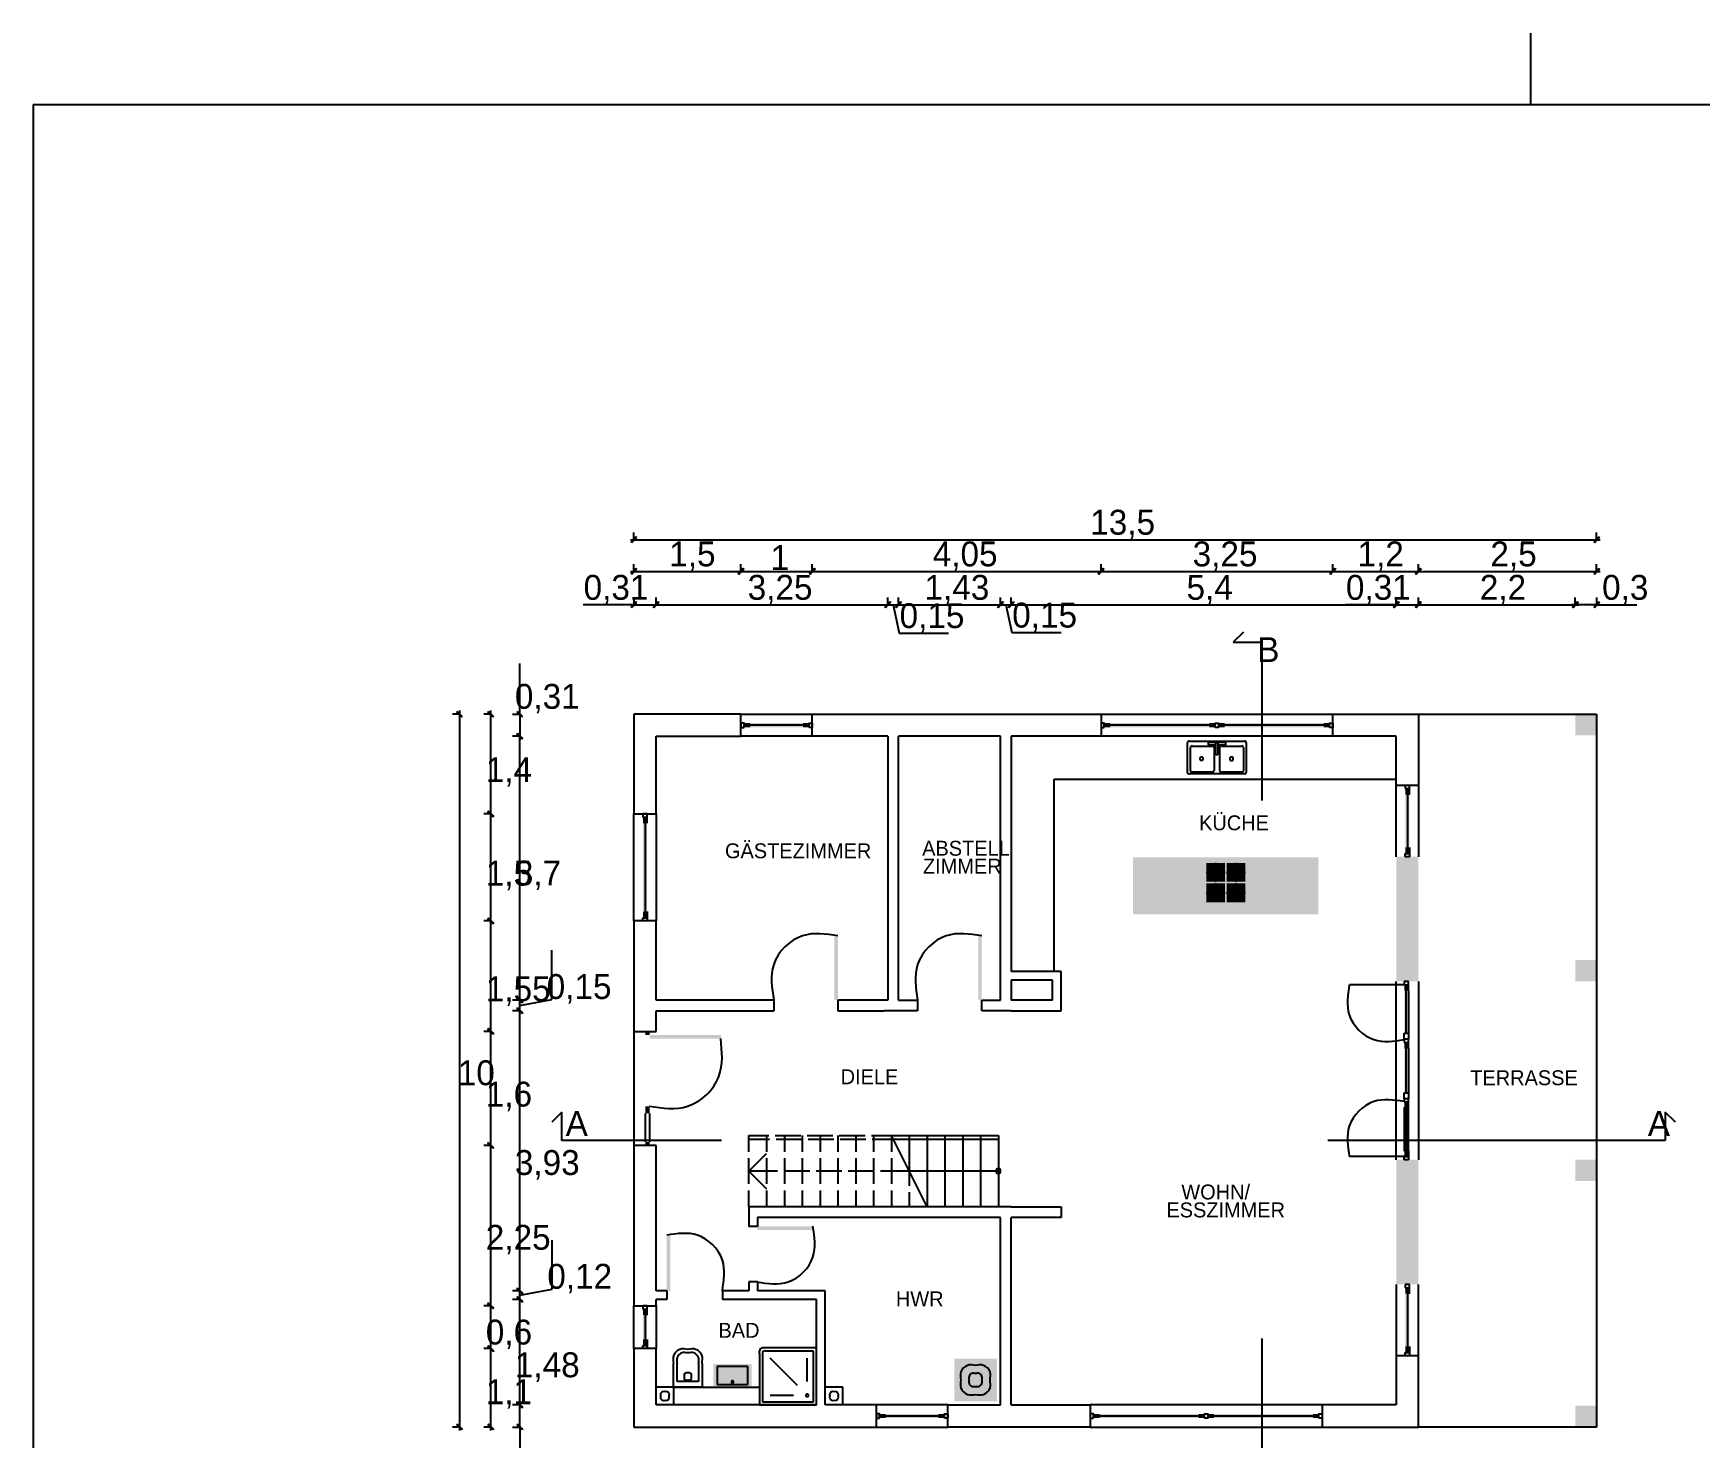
# Model space of a CAD drawing. Header units: metres. Extents: x 57 to 1182, y 0 to 842.
# Drawn here: x 57 to 719, y 283 to 842 of the extents above; entities that cross this region are included whole.
import ezdxf

# ---------------------------------------------------------------- set-up
doc = ezdxf.new("R2010")
doc.units = ezdxf.units.M
for name, color, linetype in [('PDFCurves', 7, 'Continuous'), ('PDFLines', 7, 'Continuous'), ('PDFQuads', 7, 'Continuous'), ('PDFRects', 7, 'Continuous'), ('PDFText', 7, 'Continuous')]:
    doc.layers.add(name, color=color, linetype=linetype)

msp = doc.modelspace()

# ---------------------------------------------------------------- linework, layer by layer
at = {"layer": 'PDFCurves'}
for points in [[(515.7, 560.28), (515.57, 560.16), (515.49, 559.98), (515.49, 559.8)], [(516.21, 560.44), (516.03, 560.46), (515.84, 560.41), (515.7, 560.28)], [(516.87, 558.33), (516.73, 558.21), (516.66, 558.03), (516.66, 557.85)], [(517.38, 558.49), (517.19, 558.51), (517.01, 558.45), (516.87, 558.33)], [(525.98, 557.85), (525.94, 558.22), (525.62, 558.49), (525.25, 558.49)], [(528.54, 558.33), (528.4, 558.21), (528.33, 558.03), (528.33, 557.85)], [(529.05, 558.49), (528.86, 558.51), (528.68, 558.45), (528.54, 558.33)], [(537.68, 557.85), (537.64, 558.22), (537.32, 558.49), (536.95, 558.49)], [(538.85, 559.79), (538.81, 560.16), (538.5, 560.44), (538.12, 560.44)], [(521.05, 554.08), (520.71, 554.08), (520.44, 553.81), (520.44, 553.47)], [(520.44, 553.47), (520.44, 553.13), (520.71, 552.85), (521.05, 552.85)], [(521.67, 553.47), (521.67, 553.81), (521.39, 554.08), (521.05, 554.08)], [(521.05, 552.85), (521.39, 552.85), (521.67, 553.13), (521.67, 553.47)], [(526.53, 555.72), (526.53, 555.41), (526.77, 555.16), (527.08, 555.16)], [(527.08, 555.16), (527.39, 555.16), (527.64, 555.41), (527.64, 555.72)], [(532.96, 554.02), (532.62, 554.02), (532.35, 553.75), (532.35, 553.41)], [(532.35, 553.41), (532.35, 553.07), (532.62, 552.79), (532.96, 552.79)], [(533.58, 553.41), (533.58, 553.75), (533.3, 554.02), (532.96, 554.02)], [(532.96, 552.79), (533.3, 552.79), (533.58, 553.07), (533.58, 553.41)], [(515.47, 547.86), (515.62, 547.61), (515.9, 547.45), (516.19, 547.45)], [(516.63, 548.73), (516.67, 548.36), (516.99, 548.08), (517.36, 548.08)], [(525.27, 548.09), (525.45, 548.07), (525.63, 548.13), (525.77, 548.25)], [(525.77, 548.25), (525.91, 548.37), (525.99, 548.55), (525.99, 548.73)], [(528.33, 548.73), (528.38, 548.36), (528.69, 548.08), (529.06, 548.08)], [(536.97, 548.09), (537.15, 548.07), (537.33, 548.13), (537.47, 548.25)], [(537.47, 548.25), (537.61, 548.37), (537.69, 548.55), (537.69, 548.73)], [(538.14, 547.46), (538.32, 547.44), (538.5, 547.5), (538.64, 547.62)], [(538.64, 547.62), (538.78, 547.74), (538.86, 547.92), (538.86, 548.1)], [(526.63, 510.07), (525.63, 510.07), (524.82, 509.26), (524.82, 508.26)], [(528.45, 508.26), (528.45, 509.26), (527.63, 510.07), (526.63, 510.07)], [(534.76, 510.07), (533.76, 510.07), (532.95, 509.26), (532.95, 508.26)], [(536.58, 508.26), (536.58, 509.26), (535.76, 510.07), (534.76, 510.07)], [(524.82, 508.26), (524.82, 507.26), (525.63, 506.44), (526.63, 506.44)], [(526.63, 506.44), (527.63, 506.44), (528.45, 507.26), (528.45, 508.26)], [(532.95, 508.26), (532.95, 507.26), (533.76, 506.44), (534.76, 506.44)], [(534.76, 506.44), (535.76, 506.44), (536.58, 507.26), (536.58, 508.26)], [(526.63, 502.42), (525.38, 502.42), (524.37, 501.41), (524.37, 500.16)], [(524.37, 500.16), (524.37, 498.91), (525.38, 497.89), (526.63, 497.89)], [(528.9, 500.16), (528.9, 501.41), (527.88, 502.42), (526.63, 502.42)], [(526.63, 497.89), (527.88, 497.89), (528.9, 498.91), (528.9, 500.16)], [(534.76, 501.64), (533.94, 501.64), (533.28, 500.98), (533.28, 500.16)], [(533.28, 500.16), (533.28, 499.34), (533.94, 498.67), (534.76, 498.67)], [(536.25, 500.16), (536.25, 500.98), (535.58, 501.64), (534.76, 501.64)], [(534.76, 498.67), (535.58, 498.67), (536.25, 499.34), (536.25, 500.16)], [(376.51, 483.01), (362.42, 483.01), (351, 471.59), (351, 457.5)], [(433.69, 483.01), (419.6, 483.01), (408.18, 471.59), (408.18, 457.5)], [(579.78, 463.59), (579.78, 451.54), (589.55, 441.76), (601.6, 441.76)], [(301.66, 415.27), (316.76, 415.27), (329.21, 427.11), (329.96, 442.19)], [(601.6, 417.1), (589.55, 417.1), (579.78, 407.33), (579.78, 395.28)], [(440.29, 390.31), (439.82, 390.31), (439.44, 389.93), (439.44, 389.46)], [(439.44, 389.46), (439.44, 388.99), (439.82, 388.6), (440.29, 388.6)], [(441.15, 389.46), (441.15, 389.93), (440.76, 390.31), (440.29, 390.31)], [(440.29, 388.6), (440.76, 388.6), (441.15, 388.99), (441.15, 389.46)], [(330.6, 341.85), (330.6, 354.07), (320.69, 363.97), (308.47, 363.97)], [(344.47, 345.37), (356.69, 345.37), (366.6, 355.28), (366.6, 367.5)], [(316.84, 318.58), (313.72, 318.58), (311.19, 316.05), (311.19, 312.93)], [(322.5, 312.93), (322.5, 316.05), (319.96, 318.58), (316.84, 318.58)], [(347.83, 319.15), (346.45, 319.15), (345.33, 318.03), (345.33, 316.65)], [(347.83, 317.89), (347.14, 317.89), (346.59, 317.34), (346.59, 316.65)], [(316.84, 317.17), (314.5, 317.17), (312.6, 315.27), (312.6, 312.93)], [(321.09, 312.93), (321.09, 315.27), (319.18, 317.17), (316.84, 317.17)], [(328.9, 311.74), (328.68, 311.74), (328.5, 311.56), (328.5, 311.34)], [(340.74, 311.34), (340.74, 311.56), (340.55, 311.74), (340.33, 311.74)], [(431.2, 312.19), (428.01, 312.19), (425.43, 309.61), (425.43, 306.42)], [(436.98, 306.42), (436.98, 309.61), (434.39, 312.19), (431.2, 312.19)], [(316.84, 309.25), (316.05, 309.25), (315.42, 308.62), (315.42, 307.83)], [(315.42, 307.83), (315.42, 307.04), (316.05, 306.4), (316.84, 306.4)], [(318.27, 307.83), (318.27, 308.62), (317.63, 309.25), (316.84, 309.25)], [(316.84, 306.4), (317.63, 306.4), (318.27, 307.04), (318.27, 307.83)], [(328.5, 305.01), (328.5, 304.79), (328.68, 304.6), (328.9, 304.6)], [(334.6, 306.01), (334.38, 306.01), (334.2, 305.83), (334.2, 305.61)], [(334.2, 305.61), (334.2, 305.39), (334.38, 305.2), (334.6, 305.2)], [(335.01, 305.61), (335.01, 305.83), (334.82, 306.01), (334.6, 306.01)], [(334.6, 305.2), (334.82, 305.2), (335.01, 305.39), (335.01, 305.61)], [(340.33, 304.6), (340.55, 304.6), (340.74, 304.79), (340.74, 305.01)], [(425.43, 306.42), (425.43, 303.23), (428.01, 300.64), (431.2, 300.64)], [(431.2, 308.98), (429.78, 308.98), (428.64, 307.84), (428.64, 306.42)], [(428.64, 306.42), (428.64, 305), (429.78, 303.85), (431.2, 303.85)], [(433.77, 306.42), (433.77, 307.84), (432.62, 308.98), (431.2, 308.98)], [(431.2, 300.64), (434.39, 300.64), (436.98, 303.23), (436.98, 306.42)], [(431.2, 303.85), (432.62, 303.85), (433.77, 305), (433.77, 306.42)], [(307.75, 301.72), (306.81, 301.72), (306.06, 300.97), (306.06, 300.03)], [(306.06, 300.03), (306.06, 299.09), (306.81, 298.33), (307.75, 298.33)], [(309.45, 300.03), (309.45, 300.97), (308.69, 301.72), (307.75, 301.72)], [(307.75, 298.33), (308.69, 298.33), (309.45, 299.09), (309.45, 300.03)], [(364.3, 300.76), (364.03, 300.76), (363.81, 300.54), (363.81, 300.27)], [(363.81, 300.27), (363.81, 300), (364.03, 299.77), (364.3, 299.77)], [(364.8, 300.27), (364.8, 300.54), (364.57, 300.76), (364.3, 300.76)], [(364.3, 299.77), (364.57, 299.77), (364.8, 300), (364.8, 300.27)], [(374.95, 301.72), (374.01, 301.72), (373.26, 300.97), (373.26, 300.03)], [(373.26, 300.03), (373.26, 299.09), (374.01, 298.33), (374.95, 298.33)], [(376.65, 300.03), (376.65, 300.97), (375.89, 301.72), (374.95, 301.72)], [(374.95, 298.33), (375.89, 298.33), (376.65, 299.09), (376.65, 300.03)]]:
    msp.add_spline(points, degree=3, dxfattribs=at)
at = {"layer": 'PDFLines'}
for p, q in [((651.97, 813.54), (651.97, 841.89)), ((56.69, 813.54), (56.69, 28.35)), ((56.69, 813.54), (1162.2, 813.54)), ((295.44, 640.54), (295.44, 643.39)), ((678.12, 640.54), (678.12, 643.39)), ((294.03, 640.54), (679.53, 640.54)), ((294.36, 639.67), (296.34, 641.65)), ((294.57, 639.46), (294.36, 639.67)), ((296.34, 641.65), (294.57, 639.46)), ((296.34, 641.65), (294.57, 639.46)), ((294.57, 639.46), (296.55, 641.44)), ((296.55, 641.44), (296.34, 641.65)), ((679.02, 641.65), (677.04, 639.67)), ((677.04, 639.67), (677.25, 639.46)), ((677.25, 639.46), (679.02, 641.65)), ((677.25, 639.46), (679.02, 641.65)), ((679.23, 641.44), (677.25, 639.46)), ((679.02, 641.65), (679.23, 641.44)), ((295.44, 627.94), (295.44, 630.79)), ((337.98, 627.94), (337.98, 630.79)), ((337.98, 627.94), (337.98, 630.79)), ((366.3, 627.94), (366.3, 630.79)), ((366.3, 627.94), (366.3, 630.79)), ((481.11, 627.94), (481.11, 630.79)), ((481.11, 627.94), (481.11, 630.79)), ((573.24, 627.94), (573.24, 630.79)), ((573.24, 627.94), (573.24, 630.79)), ((607.26, 627.94), (607.26, 630.79)), ((607.26, 627.94), (607.26, 630.79)), ((678.12, 627.94), (678.12, 630.79)), ((294.03, 627.94), (339.39, 627.94)), ((294.36, 627.07), (296.34, 629.05)), ((294.57, 626.86), (294.36, 627.07)), ((296.34, 629.05), (294.57, 626.86)), ((296.34, 629.05), (294.57, 626.86)), ((294.57, 626.86), (296.55, 628.84)), ((296.55, 628.84), (296.34, 629.05)), ((336.54, 627.94), (367.74, 627.94)), ((336.87, 627.07), (338.85, 629.05)), ((338.85, 629.05), (336.87, 627.07)), ((337.08, 626.86), (336.87, 627.07)), ((336.87, 627.07), (337.08, 626.86)), ((338.85, 629.05), (337.08, 626.86)), ((338.85, 629.05), (337.08, 626.86)), ((337.08, 626.86), (338.85, 629.05)), ((337.08, 626.86), (338.85, 629.05)), ((337.08, 626.86), (339.06, 628.84)), ((339.06, 628.84), (337.08, 626.86)), ((339.06, 628.84), (338.85, 629.05)), ((338.85, 629.05), (339.06, 628.84)), ((364.89, 627.94), (482.52, 627.94)), ((367.2, 629.05), (365.22, 627.07)), ((365.22, 627.07), (367.2, 629.05)), ((365.22, 627.07), (365.43, 626.86)), ((365.43, 626.86), (365.22, 627.07)), ((365.43, 626.86), (367.2, 629.05)), ((365.43, 626.86), (367.2, 629.05)), ((367.2, 629.05), (365.43, 626.86)), ((367.2, 629.05), (365.43, 626.86)), ((367.41, 628.84), (365.43, 626.86)), ((365.43, 626.86), (367.41, 628.84)), ((367.2, 629.05), (367.41, 628.84)), ((367.41, 628.84), (367.2, 629.05)), ((479.7, 627.94), (574.65, 627.94)), ((482.01, 629.05), (480.03, 627.07)), ((480.03, 627.07), (482.01, 629.05)), ((480.03, 627.07), (480.24, 626.86)), ((480.24, 626.86), (480.03, 627.07)), ((480.24, 626.86), (482.01, 629.05)), ((480.24, 626.86), (482.01, 629.05)), ((482.01, 629.05), (480.24, 626.86)), ((482.01, 629.05), (480.24, 626.86)), ((482.22, 628.84), (480.24, 626.86)), ((480.24, 626.86), (482.22, 628.84)), ((482.01, 629.05), (482.22, 628.84)), ((482.22, 628.84), (482.01, 629.05)), ((571.83, 627.94), (608.67, 627.94)), ((574.14, 629.05), (572.16, 627.07)), ((572.16, 627.07), (574.14, 629.05)), ((572.16, 627.07), (572.37, 626.86)), ((572.37, 626.86), (572.16, 627.07)), ((572.37, 626.86), (574.14, 629.05)), ((572.37, 626.86), (574.14, 629.05)), ((574.14, 629.05), (572.37, 626.86)), ((574.14, 629.05), (572.37, 626.86)), ((574.35, 628.84), (572.37, 626.86)), ((572.37, 626.86), (574.35, 628.84)), ((574.14, 629.05), (574.35, 628.84)), ((574.35, 628.84), (574.14, 629.05)), ((605.85, 627.94), (679.53, 627.94)), ((608.16, 629.05), (606.15, 627.07)), ((606.15, 627.07), (608.16, 629.05)), ((606.15, 627.07), (606.36, 626.86)), ((606.36, 626.86), (606.15, 627.07)), ((606.36, 626.86), (608.16, 629.05)), ((606.36, 626.86), (608.16, 629.05)), ((608.16, 629.05), (606.36, 626.86)), ((608.16, 629.05), (606.36, 626.86)), ((608.37, 628.84), (606.36, 626.86)), ((606.36, 626.86), (608.37, 628.84)), ((608.16, 629.05), (608.37, 628.84)), ((608.37, 628.84), (608.16, 629.05)), ((679.02, 629.05), (677.04, 627.07)), ((677.04, 627.07), (677.25, 626.86)), ((677.25, 626.86), (679.02, 629.05)), ((677.25, 626.86), (679.02, 629.05)), ((679.23, 628.84), (677.25, 626.86)), ((679.02, 629.05), (679.23, 628.84)), ((295.44, 617.5), (295.44, 614.68)), ((304.23, 614.68), (304.23, 617.5)), ((304.23, 614.68), (304.23, 617.5)), ((396.36, 614.68), (396.36, 617.5)), ((396.36, 614.68), (396.36, 617.5)), ((400.62, 614.68), (400.62, 617.5)), ((400.62, 614.68), (400.62, 617.5)), ((441.15, 614.68), (441.15, 617.5)), ((441.15, 614.68), (441.15, 617.5)), ((445.41, 614.68), (445.41, 617.5)), ((445.41, 614.68), (445.41, 617.5)), ((598.47, 614.68), (598.47, 617.5)), ((598.47, 617.5), (598.47, 614.68)), ((607.26, 614.68), (607.26, 617.5)), ((607.26, 614.68), (607.26, 617.5)), ((669.63, 614.68), (669.63, 617.5)), ((669.63, 614.68), (669.63, 617.5)), ((678.12, 617.5), (678.12, 614.68)), ((295.44, 614.68), (275.28, 614.68)), ((294.36, 613.78), (296.34, 615.76)), ((294.57, 613.57), (294.36, 613.78)), ((296.34, 615.76), (294.57, 613.57)), ((296.34, 615.76), (294.57, 613.57)), ((294.57, 613.57), (296.55, 615.55)), ((295.44, 614.68), (305.64, 614.68)), ((296.55, 615.55), (296.34, 615.76)), ((302.82, 614.68), (397.77, 614.68)), ((305.13, 615.76), (303.15, 613.78)), ((303.15, 613.78), (305.13, 615.76)), ((303.15, 613.78), (303.36, 613.57)), ((303.36, 613.57), (303.15, 613.78)), ((303.36, 613.57), (305.13, 615.76)), ((303.36, 613.57), (305.13, 615.76)), ((305.13, 615.76), (303.36, 613.57)), ((305.13, 615.76), (303.36, 613.57)), ((305.34, 615.55), (303.36, 613.57)), ((303.36, 613.57), (305.34, 615.55)), ((305.13, 615.76), (305.34, 615.55)), ((305.34, 615.55), (305.13, 615.76)), ((394.95, 614.68), (402.03, 614.68)), ((397.26, 615.76), (395.25, 613.78)), ((395.25, 613.78), (397.26, 615.76)), ((395.25, 613.78), (395.46, 613.57)), ((395.46, 613.57), (395.25, 613.78)), ((395.46, 613.57), (397.26, 615.76)), ((395.46, 613.57), (397.26, 615.76)), ((397.26, 615.76), (395.46, 613.57)), ((397.26, 615.76), (395.46, 613.57)), ((397.47, 615.55), (395.46, 613.57)), ((395.46, 613.57), (397.47, 615.55)), ((397.26, 615.76), (397.47, 615.55)), ((397.47, 615.55), (397.26, 615.76)), ((398.49, 614.68), (400.86, 603.4)), ((399.18, 614.68), (442.56, 614.68)), ((401.49, 615.76), (399.51, 613.78)), ((399.51, 613.78), (401.49, 615.76)), ((399.51, 613.78), (399.72, 613.57)), ((399.72, 613.57), (399.51, 613.78)), ((399.72, 613.57), (401.49, 615.76)), ((399.72, 613.57), (401.49, 615.76)), ((401.49, 615.76), (399.72, 613.57)), ((401.49, 615.76), (399.72, 613.57)), ((401.7, 615.55), (399.72, 613.57)), ((399.72, 613.57), (401.7, 615.55)), ((401.49, 615.76), (401.7, 615.55)), ((401.7, 615.55), (401.49, 615.76)), ((439.74, 614.68), (446.82, 614.68)), ((442.02, 615.76), (440.04, 613.78)), ((440.04, 613.78), (442.02, 615.76)), ((440.04, 613.78), (440.25, 613.57)), ((440.25, 613.57), (440.04, 613.78)), ((440.25, 613.57), (442.02, 615.76)), ((440.25, 613.57), (442.02, 615.76)), ((442.02, 615.76), (440.25, 613.57)), ((442.02, 615.76), (440.25, 613.57)), ((442.26, 615.55), (440.25, 613.57)), ((440.25, 613.57), (442.26, 615.55)), ((442.02, 615.76), (442.26, 615.55)), ((442.26, 615.55), (442.02, 615.76)), ((443.28, 614.68), (445.65, 603.64)), ((443.97, 614.68), (599.88, 614.68)), ((446.28, 615.76), (444.3, 613.78)), ((444.3, 613.78), (446.28, 615.76)), ((444.3, 613.78), (444.51, 613.57)), ((444.51, 613.57), (444.3, 613.78)), ((444.51, 613.57), (446.28, 615.76)), ((444.51, 613.57), (446.28, 615.76)), ((446.28, 615.76), (444.51, 613.57)), ((446.28, 615.76), (444.51, 613.57)), ((446.49, 615.55), (444.51, 613.57)), ((444.51, 613.57), (446.49, 615.55)), ((446.28, 615.76), (446.49, 615.55)), ((446.49, 615.55), (446.28, 615.76)), ((598.47, 614.68), (578.31, 614.68)), ((599.37, 615.76), (597.39, 613.78)), ((597.39, 613.78), (599.37, 615.76)), ((597.39, 613.78), (597.6, 613.57)), ((597.6, 613.57), (597.39, 613.78)), ((597.6, 613.57), (599.37, 615.76)), ((597.6, 613.57), (599.37, 615.76)), ((599.37, 615.76), (597.6, 613.57)), ((599.37, 615.76), (597.6, 613.57)), ((599.58, 615.55), (597.6, 613.57)), ((597.6, 613.57), (599.58, 615.55)), ((598.47, 614.68), (608.67, 614.68)), ((599.37, 615.76), (599.58, 615.55)), ((599.58, 615.55), (599.37, 615.76)), ((605.85, 614.68), (671.04, 614.68)), ((608.16, 615.76), (606.15, 613.78)), ((606.15, 613.78), (608.16, 615.76)), ((606.15, 613.78), (606.36, 613.57)), ((606.36, 613.57), (606.15, 613.78)), ((606.36, 613.57), (608.16, 615.76)), ((606.36, 613.57), (608.16, 615.76)), ((608.16, 615.76), (606.36, 613.57)), ((608.16, 615.76), (606.36, 613.57)), ((608.37, 615.55), (606.36, 613.57)), ((606.36, 613.57), (608.37, 615.55)), ((608.16, 615.76), (608.37, 615.55)), ((608.37, 615.55), (608.16, 615.76)), ((678.12, 614.68), (668.22, 614.68)), ((670.5, 615.76), (668.52, 613.78)), ((668.52, 613.78), (670.5, 615.76)), ((668.52, 613.78), (668.73, 613.57)), ((668.73, 613.57), (668.52, 613.78)), ((668.73, 613.57), (670.5, 615.76)), ((668.73, 613.57), (670.5, 615.76)), ((670.5, 615.76), (668.73, 613.57)), ((670.5, 615.76), (668.73, 613.57)), ((670.71, 615.55), (668.73, 613.57)), ((668.73, 613.57), (670.71, 615.55)), ((670.5, 615.76), (670.71, 615.55)), ((670.71, 615.55), (670.5, 615.76)), ((679.02, 615.76), (677.04, 613.78)), ((677.04, 613.78), (677.25, 613.57)), ((677.25, 613.57), (679.02, 615.76)), ((677.25, 613.57), (679.02, 615.76)), ((679.23, 615.55), (677.25, 613.57)), ((678.12, 614.68), (694.14, 614.68)), ((679.02, 615.76), (679.23, 615.55)), ((400.86, 603.4), (420.45, 603.4)), ((445.65, 603.64), (465.24, 603.64)), ((537.69, 603.82), (533.67, 599.8)), ((533.67, 599.8), (545.01, 599.8)), ((545.01, 599.8), (545.01, 536.83)), ((250.05, 571.15), (250.05, 591.31)), ((226.11, 571.15), (223.26, 571.15)), ((225, 572.05), (225.21, 572.26)), ((227.19, 570.25), (225, 572.05)), ((225, 572.05), (226.98, 570.04)), ((227.19, 570.25), (225, 572.05)), ((225.21, 572.26), (227.19, 570.25)), ((226.11, 572.56), (226.11, 286.27)), ((226.98, 570.04), (227.19, 570.25)), ((238.53, 571.15), (235.71, 571.15)), ((237.42, 572.05), (237.63, 572.26)), ((239.64, 570.25), (237.42, 572.05)), ((237.42, 572.05), (239.43, 570.04)), ((239.64, 570.25), (237.42, 572.05)), ((237.63, 572.26), (239.64, 570.25)), ((238.53, 530.05), (238.53, 572.56)), ((239.43, 570.04), (239.64, 570.25)), ((247.23, 571.15), (250.05, 571.15)), ((248.97, 572.05), (249.18, 572.26)), ((251.16, 570.25), (248.97, 572.05)), ((248.97, 572.05), (250.95, 570.04)), ((251.16, 570.25), (248.97, 572.05)), ((249.18, 572.26), (251.16, 570.25)), ((250.05, 571.15), (250.05, 560.95)), ((250.95, 570.04), (251.16, 570.25)), ((337.98, 571.15), (295.44, 571.15)), ((295.44, 571.15), (295.44, 531.46)), ((337.98, 562.36), (337.98, 571.15)), ((337.98, 571.15), (366.3, 571.15)), ((366.3, 562.36), (366.3, 571.15)), ((366.3, 571.15), (481.11, 571.15)), ((481.11, 571.15), (481.11, 562.36)), ((481.11, 571.15), (573.24, 571.15)), ((573.24, 562.36), (573.24, 571.15)), ((573.24, 571.15), (607.26, 571.15)), ((607.26, 571.15), (607.26, 542.8)), ((607.26, 571.15), (678.12, 571.15)), ((678.12, 571.15), (678.12, 287.68)), ((248.97, 563.26), (249.18, 563.47)), ((249.18, 563.47), (248.97, 563.26)), ((251.16, 561.49), (248.97, 563.26)), ((248.97, 563.26), (250.95, 561.28)), ((251.16, 561.49), (248.97, 563.26)), ((248.97, 563.26), (251.16, 561.49)), ((248.97, 563.26), (251.16, 561.49)), ((250.95, 561.28), (248.97, 563.26)), ((249.18, 563.47), (251.16, 561.49)), ((251.16, 561.49), (249.18, 563.47)), ((250.05, 456.07), (250.05, 563.77)), ((362.64, 566.77), (341.64, 566.77)), ((524.13, 566.77), (484.8, 566.77)), ((569.55, 566.77), (530.22, 566.77)), ((250.05, 562.36), (247.23, 562.36)), ((250.05, 562.36), (247.23, 562.36)), ((250.95, 561.28), (251.16, 561.49)), ((251.16, 561.49), (250.95, 561.28)), ((304.23, 531.46), (304.23, 562.36)), ((304.23, 562.36), (337.98, 562.36)), ((366.3, 562.36), (337.98, 562.36)), ((396.36, 562.36), (366.3, 562.36)), ((396.36, 562.36), (396.36, 457.48)), ((441.15, 562.36), (400.62, 562.36)), ((400.62, 457.48), (400.62, 562.36)), ((441.15, 457.48), (441.15, 562.36)), ((481.11, 562.36), (445.41, 562.36)), ((445.41, 562.36), (445.41, 468.82)), ((573.24, 562.36), (481.11, 562.36)), ((515.49, 547.84), (515.49, 559.75)), ((516.21, 560.41), (538.14, 560.41)), ((516.66, 548.71), (516.66, 557.83)), ((517.38, 558.46), (525.27, 558.46)), ((530.73, 559.9), (523.71, 559.9)), ((523.71, 559.9), (523.71, 558.91)), ((523.71, 558.91), (526.56, 558.91)), ((526.02, 557.83), (526.02, 548.71)), ((527.64, 559.72), (526.56, 559.72)), ((526.56, 559.72), (526.56, 555.7)), ((527.64, 555.7), (527.64, 559.72)), ((527.64, 558.91), (530.73, 558.91)), ((528.36, 548.71), (528.36, 557.83)), ((529.08, 558.46), (536.97, 558.46)), ((530.73, 558.91), (530.73, 559.9)), ((537.69, 557.83), (537.69, 548.71)), ((538.86, 559.75), (538.86, 548.08)), ((598.47, 562.36), (573.24, 562.36)), ((598.47, 542.8), (598.47, 562.36)), ((462.42, 468.82), (462.42, 545.35)), ((462.42, 545.35), (598.47, 545.35)), ((538.14, 547.42), (516.21, 547.42)), ((525.27, 548.08), (517.38, 548.08)), ((536.97, 548.08), (529.08, 548.08)), ((607.26, 542.8), (598.47, 542.8)), ((598.47, 514.45), (598.47, 542.8)), ((603.72, 542.8), (602.01, 542.8)), ((602.01, 542.8), (602.01, 541.54)), ((602.01, 541.54), (603.72, 541.54)), ((602.88, 539.11), (602.88, 518.14)), ((603.72, 539.11), (603.72, 542.8)), ((607.26, 542.8), (607.26, 514.45)), ((238.53, 531.46), (235.71, 531.46)), ((238.53, 531.46), (235.71, 531.46)), ((237.42, 532.36), (237.63, 532.57)), ((237.63, 532.57), (237.42, 532.36)), ((239.64, 530.59), (237.42, 532.36)), ((237.42, 532.36), (239.43, 530.38)), ((239.64, 530.59), (237.42, 532.36)), ((237.42, 532.36), (239.64, 530.59)), ((237.42, 532.36), (239.64, 530.59)), ((239.43, 530.38), (237.42, 532.36)), ((237.63, 532.57), (239.64, 530.59)), ((239.64, 530.59), (237.63, 532.57)), ((238.53, 487.54), (238.53, 532.87)), ((239.43, 530.38), (239.64, 530.59)), ((239.64, 530.59), (239.43, 530.38)), ((295.44, 531.46), (304.23, 531.46)), ((295.44, 488.95), (295.44, 531.46)), ((300.69, 531.47), (298.98, 531.47)), ((298.98, 531.47), (298.98, 530.21)), ((298.98, 530.21), (300.69, 530.21)), ((300.69, 527.78), (300.69, 531.47)), ((304.23, 531.46), (304.23, 488.95)), ((299.85, 527.77), (299.85, 492.64)), ((603.72, 518.15), (603.72, 514.46)), ((526.65, 511.99), (526.65, 509.41)), ((534.78, 511.99), (534.78, 509.41)), ((602.01, 514.46), (602.01, 515.74)), ((602.01, 515.74), (603.72, 515.74)), ((603.72, 514.46), (602.01, 514.46)), ((522.93, 508.24), (525.51, 508.24)), ((526.65, 504.52), (526.65, 507.1)), ((526.65, 503.89), (526.65, 501.31)), ((530.4, 508.24), (527.82, 508.24)), ((531.03, 508.24), (533.61, 508.24)), ((534.78, 504.52), (534.78, 507.1)), ((534.78, 503.89), (534.78, 501.31)), ((538.5, 508.24), (535.92, 508.24)), ((522.93, 500.14), (525.51, 500.14)), ((526.65, 496.39), (526.65, 499)), ((530.4, 500.14), (527.82, 500.14)), ((531.03, 500.14), (533.61, 500.14)), ((534.78, 496.39), (534.78, 499)), ((538.5, 500.14), (535.92, 500.14)), ((238.53, 443.59), (238.53, 490.36)), ((298.98, 488.95), (298.98, 490.21)), ((298.98, 490.21), (300.69, 490.21)), ((300.69, 492.64), (300.69, 488.95)), ((238.53, 488.95), (235.71, 488.95)), ((238.53, 488.95), (235.71, 488.95)), ((237.42, 489.82), (237.63, 490.03)), ((237.63, 490.03), (237.42, 489.82)), ((239.64, 488.05), (237.42, 489.82)), ((237.42, 489.82), (239.43, 487.84)), ((239.64, 488.05), (237.42, 489.82)), ((237.42, 489.82), (239.64, 488.05)), ((237.42, 489.82), (239.64, 488.05)), ((239.43, 487.84), (237.42, 489.82)), ((237.63, 490.03), (239.64, 488.05)), ((239.64, 488.05), (237.63, 490.03)), ((239.43, 487.84), (239.64, 488.05)), ((239.64, 488.05), (239.43, 487.84)), ((304.23, 488.95), (295.44, 488.95)), ((295.44, 488.95), (295.44, 445)), ((300.69, 488.95), (298.98, 488.95)), ((304.23, 457.48), (304.23, 488.95)), ((262.74, 457.75), (262.74, 477.34)), ((465.24, 468.82), (445.41, 468.82)), ((445.41, 465.43), (445.41, 457.48)), ((461.85, 465.43), (445.41, 465.43)), ((461.85, 457.48), (461.85, 465.43)), ((465.24, 457.48), (465.24, 468.82)), ((598.47, 393.97), (598.47, 464.86)), ((603.33, 464.86), (601.62, 464.86)), ((601.62, 464.86), (601.62, 463.58)), ((603.33, 461.18), (603.33, 464.86)), ((607.26, 464.86), (607.26, 393.97)), ((250.05, 457.48), (247.23, 457.48)), ((250.05, 457.48), (247.23, 457.48)), ((248.97, 458.38), (249.18, 458.59)), ((249.18, 458.59), (248.97, 458.38)), ((251.16, 456.58), (248.97, 458.38)), ((248.97, 458.38), (250.95, 456.37)), ((251.16, 456.58), (248.97, 458.38)), ((248.97, 458.38), (251.16, 456.58)), ((248.97, 458.38), (251.16, 456.58)), ((250.95, 456.37), (248.97, 458.38)), ((249.18, 458.59), (251.16, 456.58)), ((251.16, 456.58), (249.18, 458.59)), ((250.05, 451.81), (250.05, 458.89)), ((250.05, 455.35), (262.74, 457.75)), ((351, 457.48), (304.23, 457.48)), ((351, 457.48), (351, 453.22)), ((396.36, 457.48), (376.53, 457.48)), ((376.53, 457.48), (376.53, 453.22)), ((400.62, 457.48), (408.21, 457.48)), ((408.21, 457.48), (408.21, 453.22)), ((433.71, 453.22), (433.71, 457.48)), ((433.71, 457.48), (441.15, 457.48)), ((461.85, 457.48), (445.41, 457.48)), ((465.24, 453.22), (465.24, 457.48)), ((601.62, 463.57), (579.81, 463.57)), ((601.62, 463.58), (603.33, 463.58)), ((602.46, 444.28), (602.46, 461.17)), ((603.33, 461.17), (603.33, 441.86)), ((250.05, 453.22), (247.23, 453.22)), ((250.05, 453.22), (247.23, 453.22)), ((248.97, 454.12), (249.18, 454.33)), ((249.18, 454.33), (248.97, 454.12)), ((251.16, 452.35), (248.97, 454.12)), ((248.97, 454.12), (250.95, 452.14)), ((251.16, 452.35), (248.97, 454.12)), ((248.97, 454.12), (251.16, 452.35)), ((248.97, 454.12), (251.16, 452.35)), ((250.95, 452.14), (248.97, 454.12)), ((249.18, 454.33), (251.16, 452.35)), ((251.16, 452.35), (249.18, 454.33)), ((250.05, 340.39), (250.05, 454.63)), ((250.95, 456.37), (251.16, 456.58)), ((251.16, 456.58), (250.95, 456.37)), ((250.95, 452.14), (251.16, 452.35)), ((251.16, 452.35), (250.95, 452.14)), ((304.23, 445), (304.23, 453.22)), ((304.23, 453.22), (351, 453.22)), ((376.53, 453.22), (394.95, 453.22)), ((408.21, 453.22), (394.95, 453.22)), ((445.41, 453.22), (433.71, 453.22)), ((445.41, 453.22), (465.24, 453.22)), ((238.53, 445), (235.71, 445)), ((238.53, 445), (235.71, 445)), ((237.42, 445.9), (237.63, 446.11)), ((237.63, 446.11), (237.42, 445.9)), ((239.64, 444.13), (237.42, 445.9)), ((237.42, 445.9), (239.43, 443.92)), ((239.64, 444.13), (237.42, 445.9)), ((237.42, 445.9), (239.64, 444.13)), ((237.42, 445.9), (239.64, 444.13)), ((239.43, 443.92), (237.42, 445.9)), ((237.63, 446.11), (239.64, 444.13)), ((239.64, 444.13), (237.63, 446.11)), ((238.53, 398.23), (238.53, 446.41)), ((239.43, 443.92), (239.64, 444.13)), ((239.64, 444.13), (239.43, 443.92)), ((295.44, 445), (304.23, 445)), ((295.44, 445), (295.44, 399.64)), ((601.62, 441.86), (601.62, 444.29)), ((601.62, 444.29), (603.33, 444.29)), ((603.33, 441.86), (601.62, 441.86)), ((601.62, 441.86), (601.62, 440.6)), ((603.33, 441.86), (601.62, 441.86)), ((601.62, 440.6), (603.33, 440.6)), ((602.46, 420.64), (602.46, 438.19)), ((603.33, 438.2), (603.33, 441.86)), ((603.33, 438.19), (603.33, 418.24)), ((601.62, 418.24), (601.62, 420.64)), ((601.62, 420.64), (603.33, 420.64)), ((603.33, 418.24), (601.62, 418.24)), ((601.62, 418.24), (601.62, 416.98)), ((603.33, 418.24), (601.62, 418.24)), ((603.33, 414.55), (603.33, 418.24)), ((266.76, 412.93), (262.77, 408.94)), ((266.76, 401.59), (266.76, 412.93)), ((299.97, 401.08), (299.97, 412.42)), ((301.68, 412.42), (301.68, 401.08)), ((601.62, 416.98), (603.33, 416.98)), ((602.46, 414.55), (602.46, 397.66)), ((709.41, 408.94), (705.42, 412.93)), ((705.42, 412.93), (705.42, 401.59)), ((238.53, 399.64), (235.71, 399.64)), ((238.53, 399.64), (235.71, 399.64)), ((237.42, 400.54), (237.63, 400.75)), ((237.63, 400.75), (237.42, 400.54)), ((239.64, 398.77), (237.42, 400.54)), ((237.42, 400.54), (239.43, 398.56)), ((239.64, 398.77), (237.42, 400.54)), ((237.42, 400.54), (239.64, 398.77)), ((237.42, 400.54), (239.64, 398.77)), ((239.43, 398.56), (237.42, 400.54)), ((237.63, 400.75), (239.64, 398.77)), ((239.64, 398.77), (237.63, 400.75)), ((238.53, 334.45), (238.53, 401.08)), ((239.43, 398.56), (239.64, 398.77)), ((239.64, 398.77), (239.43, 398.56)), ((330.24, 401.59), (266.76, 401.59)), ((304.23, 399.64), (295.44, 399.64)), ((295.44, 399.64), (295.44, 335.86)), ((304.23, 341.83), (304.23, 399.64)), ((341.07, 397.09), (341.07, 403.63)), ((341.07, 403.63), (349.02, 403.63)), ((341.07, 402.19), (349.38, 402.19)), ((348.18, 403.63), (348.18, 397.09)), ((351.57, 403.63), (361.77, 403.63)), ((351.93, 402.19), (362.13, 402.19)), ((355.26, 403.63), (355.26, 397.09)), ((362.34, 403.63), (362.34, 397.09)), ((364.32, 403.63), (374.52, 403.63)), ((364.68, 402.19), (374.88, 402.19)), ((369.42, 403.63), (369.42, 397.09)), ((376.53, 403.63), (376.53, 397.09)), ((377.07, 403.63), (387.3, 403.63)), ((377.43, 402.19), (387.63, 402.19)), ((383.61, 403.63), (383.61, 397.09)), ((389.85, 403.63), (397.77, 403.63)), ((390.18, 402.19), (398.49, 402.19)), ((390.69, 403.63), (390.69, 397.09)), ((397.77, 403.63), (440.31, 403.63)), ((397.77, 403.63), (397.77, 397.09)), ((411.96, 375.28), (397.77, 403.63)), ((398.49, 402.19), (440.31, 402.19)), ((404.85, 403.63), (404.85, 389.44)), ((411.96, 403.63), (411.96, 375.28)), ((419.04, 403.63), (419.04, 375.28)), ((426.12, 403.63), (426.12, 375.28)), ((433.2, 403.63), (433.2, 375.28)), ((440.31, 403.63), (440.31, 375.28)), ((705.42, 401.59), (571.29, 401.59)), ((603.33, 397.67), (603.33, 393.98)), ((341.07, 389.44), (348.18, 396.52)), ((341.07, 384.34), (341.07, 394.54)), ((348.18, 394.54), (348.18, 384.34)), ((355.26, 394.54), (355.26, 384.34)), ((362.34, 394.54), (362.34, 384.34)), ((369.42, 394.54), (369.42, 384.34)), ((376.53, 394.54), (376.53, 384.34)), ((383.61, 394.54), (383.61, 384.34)), ((390.69, 394.54), (390.69, 384.34)), ((397.77, 394.54), (397.77, 384.34)), ((601.62, 395.26), (579.81, 395.26)), ((601.62, 393.98), (601.62, 395.27)), ((601.62, 395.27), (603.33, 395.27)), ((603.33, 393.98), (601.62, 393.98)), ((352.56, 389.44), (341.07, 389.44)), ((341.07, 389.44), (348.18, 382.36)), ((365.31, 389.44), (355.11, 389.44)), ((378.09, 389.44), (367.86, 389.44)), ((390.84, 389.44), (380.64, 389.44)), ((404.85, 389.44), (393.39, 389.44)), ((404.85, 389.44), (404.85, 383.62)), ((440.31, 389.44), (404.85, 389.44)), ((341.07, 375.28), (341.07, 381.79)), ((348.18, 381.79), (348.18, 375.28)), ((355.26, 381.79), (355.26, 375.28)), ((362.34, 381.79), (362.34, 375.28)), ((369.42, 381.79), (369.42, 375.28)), ((376.53, 381.79), (376.53, 375.28)), ((383.61, 381.79), (383.61, 375.28)), ((390.69, 381.79), (390.69, 375.28)), ((397.77, 381.79), (397.77, 375.28)), ((404.85, 381.07), (404.85, 375.28)), ((445.41, 375.28), (341.07, 375.28)), ((341.07, 375.28), (341.07, 367.48)), ((441.15, 371.02), (344.49, 371.02)), ((344.49, 371.02), (344.49, 367.48)), ((441.15, 296.47), (441.15, 371.02)), ((445.41, 375.28), (465.24, 375.28)), ((445.41, 296.47), (445.41, 371.02)), ((465.24, 371.02), (445.41, 371.02)), ((465.24, 375.28), (465.24, 371.02)), ((344.49, 367.48), (341.07, 367.48)), ((262.95, 342.49), (262.95, 361.96)), ((341.07, 345.37), (341.07, 341.83)), ((344.49, 345.37), (341.07, 345.37)), ((344.49, 345.37), (344.49, 341.83)), ((250.05, 341.83), (247.23, 341.83)), ((250.05, 341.83), (247.23, 341.83)), ((250.05, 338.41), (247.23, 338.41)), ((250.05, 338.41), (247.23, 338.41)), ((248.97, 342.7), (249.18, 342.91)), ((249.18, 342.91), (248.97, 342.7)), ((251.16, 340.93), (248.97, 342.7)), ((248.97, 342.7), (250.95, 340.72)), ((251.16, 340.93), (248.97, 342.7)), ((248.97, 342.7), (251.16, 340.93)), ((248.97, 342.7), (251.16, 340.93)), ((250.95, 340.72), (248.97, 342.7)), ((248.97, 339.31), (249.18, 339.52)), ((249.18, 339.52), (248.97, 339.31)), ((251.16, 337.54), (248.97, 339.31)), ((248.97, 339.31), (250.95, 337.33)), ((251.16, 337.54), (248.97, 339.31)), ((248.97, 339.31), (251.16, 337.54)), ((248.97, 339.31), (251.16, 337.54)), ((250.95, 337.33), (248.97, 339.31)), ((249.18, 342.91), (251.16, 340.93)), ((251.16, 340.93), (249.18, 342.91)), ((249.18, 339.52), (251.16, 337.54)), ((251.16, 337.54), (249.18, 339.52)), ((250.05, 337), (250.05, 343.24)), ((250.05, 340.12), (262.95, 342.49)), ((250.05, 295.06), (250.05, 339.85)), ((250.95, 340.72), (251.16, 340.93)), ((251.16, 340.93), (250.95, 340.72)), ((308.49, 341.83), (304.23, 341.83)), ((304.23, 335.86), (304.23, 338.41)), ((308.49, 338.41), (304.23, 338.41)), ((308.49, 341.83), (308.49, 338.41)), ((341.07, 341.83), (330.6, 341.83)), ((330.6, 341.83), (330.6, 338.41)), ((368.01, 338.41), (330.6, 338.41)), ((371.4, 341.83), (344.49, 341.83)), ((368.01, 296.47), (368.01, 338.41)), ((371.4, 296.47), (371.4, 341.83)), ((598.47, 344.38), (598.47, 316.03)), ((603.72, 344.39), (602.01, 344.39)), ((602.01, 344.39), (602.01, 343.1)), ((602.01, 343.1), (603.72, 343.1)), ((602.88, 340.69), (602.88, 319.72)), ((603.72, 340.7), (603.72, 344.39)), ((607.26, 316.03), (607.26, 344.38)), ((238.53, 335.86), (235.71, 335.86)), ((238.53, 335.86), (235.71, 335.86)), ((237.42, 336.76), (237.63, 336.97)), ((237.63, 336.97), (237.42, 336.76)), ((239.64, 334.99), (237.42, 336.76)), ((237.42, 336.76), (239.43, 334.78)), ((239.64, 334.99), (237.42, 336.76)), ((237.42, 336.76), (239.64, 334.99)), ((237.42, 336.76), (239.64, 334.99)), ((239.43, 334.78), (237.42, 336.76)), ((237.63, 336.97), (239.64, 334.99)), ((239.64, 334.99), (237.63, 336.97)), ((238.53, 317.44), (238.53, 337.3)), ((239.43, 334.78), (239.64, 334.99)), ((239.64, 334.99), (239.43, 334.78)), ((250.95, 337.33), (251.16, 337.54)), ((251.16, 337.54), (250.95, 337.33)), ((295.44, 335.86), (304.23, 335.86)), ((295.44, 318.85), (295.44, 335.86)), ((300.69, 335.86), (298.98, 335.86)), ((298.98, 335.86), (298.98, 334.61)), ((298.98, 334.61), (300.69, 334.61)), ((299.85, 332.17), (299.85, 322.54)), ((300.69, 332.18), (300.69, 335.86)), ((304.23, 335.86), (304.23, 318.85)), ((238.53, 318.85), (235.71, 318.85)), ((238.53, 318.85), (235.71, 318.85)), ((237.42, 319.75), (237.63, 319.96)), ((237.63, 319.96), (237.42, 319.75)), ((239.64, 317.98), (237.42, 319.75)), ((237.42, 319.75), (239.43, 317.77)), ((239.64, 317.98), (237.42, 319.75)), ((237.42, 319.75), (239.64, 317.98)), ((237.42, 319.75), (239.64, 317.98)), ((239.43, 317.77), (237.42, 319.75)), ((237.63, 319.96), (239.64, 317.98)), ((239.64, 317.98), (237.63, 319.96)), ((238.53, 286.27), (238.53, 320.29)), ((239.43, 317.77), (239.64, 317.98)), ((239.64, 317.98), (239.43, 317.77)), ((304.23, 318.85), (295.44, 318.85)), ((295.44, 318.85), (295.44, 287.68)), ((298.98, 318.85), (298.98, 320.15)), ((298.98, 320.15), (300.69, 320.15)), ((300.69, 318.85), (298.98, 318.85)), ((300.69, 322.54), (300.69, 318.85)), ((304.23, 296.47), (304.23, 318.85)), ((368.01, 319.15), (347.85, 319.15)), ((368.01, 296.47), (368.01, 319.15)), ((545.01, 322.9), (545.01, 259.42)), ((603.72, 319.72), (603.72, 316.04)), ((311.19, 303.55), (311.19, 312.91)), ((312.6, 305.83), (312.6, 312.91)), ((321.12, 312.91), (321.12, 305.83)), ((322.53, 312.91), (322.53, 303.55)), ((328.5, 311.32), (328.5, 304.99)), ((340.35, 311.71), (328.92, 311.71)), ((340.74, 304.99), (340.74, 311.32)), ((345.33, 316.63), (345.33, 296.47)), ((346.59, 316.63), (346.59, 297.73)), ((366.75, 317.89), (347.85, 317.89)), ((360.42, 304.18), (349.53, 315.07)), ((364.32, 305.8), (364.32, 315.07)), ((366.75, 297.73), (366.75, 317.89)), ((607.26, 316.03), (598.47, 316.03)), ((598.47, 316.03), (598.47, 296.47)), ((602.01, 316.04), (602.01, 317.3)), ((602.01, 317.3), (603.72, 317.3)), ((603.72, 316.04), (602.01, 316.04)), ((607.26, 287.68), (607.26, 316.03)), ((321.12, 305.83), (312.6, 305.83)), ((311.31, 303.55), (304.23, 303.55)), ((322.53, 303.55), (311.19, 303.55)), ((311.31, 296.47), (311.31, 303.55)), ((311.31, 303.55), (345.33, 303.55)), ((328.92, 304.57), (340.35, 304.57)), ((358.8, 300.25), (349.53, 300.25)), ((378.51, 303.55), (371.4, 303.55)), ((378.51, 296.47), (378.51, 303.55)), ((250.05, 296.47), (247.23, 296.47)), ((250.05, 296.47), (247.23, 296.47)), ((248.97, 297.34), (249.18, 297.55)), ((249.18, 297.55), (248.97, 297.34)), ((251.16, 295.57), (248.97, 297.34)), ((248.97, 297.34), (250.95, 295.36)), ((251.16, 295.57), (248.97, 297.34)), ((248.97, 297.34), (251.16, 295.57)), ((248.97, 297.34), (251.16, 295.57)), ((250.95, 295.36), (248.97, 297.34)), ((249.18, 297.55), (251.16, 295.57)), ((251.16, 295.57), (249.18, 297.55)), ((250.05, 287.68), (250.05, 297.88)), ((250.95, 295.36), (251.16, 295.57)), ((251.16, 295.57), (250.95, 295.36)), ((368.01, 296.47), (304.23, 296.47)), ((345.33, 296.47), (368.01, 296.47)), ((346.59, 297.73), (366.75, 297.73)), ((391.83, 296.47), (371.4, 296.47)), ((391.83, 287.68), (391.83, 296.47)), ((420.18, 296.47), (391.83, 296.47)), ((416.49, 292.06), (395.52, 292.06)), ((420.18, 287.68), (420.18, 296.47)), ((420.18, 296.47), (441.15, 296.47)), ((445.41, 296.47), (476.85, 296.47)), ((476.85, 296.47), (476.85, 287.68)), ((568.98, 296.47), (476.85, 296.47)), ((519.87, 292.06), (480.54, 292.06)), ((565.32, 292.06), (525.99, 292.06)), ((598.47, 296.47), (568.98, 296.47)), ((568.98, 296.47), (568.98, 287.68)), ((226.11, 287.68), (223.26, 287.68)), ((225.21, 288.79), (225, 288.58)), ((225, 288.58), (227.19, 286.78)), ((225, 288.58), (227.19, 286.78)), ((226.98, 286.57), (225, 288.58)), ((227.19, 286.78), (225.21, 288.79)), ((227.19, 286.78), (226.98, 286.57)), ((238.53, 287.68), (235.71, 287.68)), ((237.63, 288.79), (237.42, 288.58)), ((237.42, 288.58), (239.64, 286.78)), ((237.42, 288.58), (239.64, 286.78)), ((239.43, 286.57), (237.42, 288.58)), ((239.64, 286.78), (237.63, 288.79)), ((239.64, 286.78), (239.43, 286.57)), ((247.23, 287.68), (250.05, 287.68)), ((249.18, 288.79), (248.97, 288.58)), ((248.97, 288.58), (251.16, 286.78)), ((248.97, 288.58), (251.16, 286.78)), ((250.95, 286.57), (248.97, 288.58)), ((251.16, 286.78), (249.18, 288.79)), ((250.05, 287.68), (250.05, 267.52)), ((251.16, 286.78), (250.95, 286.57)), ((295.44, 287.68), (391.83, 287.68)), ((391.83, 287.68), (420.18, 287.68)), ((476.85, 287.68), (420.18, 287.68)), ((476.85, 287.68), (568.98, 287.68)), ((568.98, 287.68), (607.26, 287.68)), ((678.12, 287.68), (607.26, 287.68))]:
    msp.add_line(p, q, dxfattribs=at)
at = {"layer": 'PDFQuads'}
for points in [[(339.24, 565.9), (339.24, 567.61), (337.98, 567.61), (337.98, 565.9), (339.24, 565.9)], [(365.04, 565.9), (365.04, 567.61), (366.3, 567.61), (366.3, 565.9), (365.04, 565.9)], [(482.4, 565.9), (482.4, 567.61), (481.11, 567.61), (481.11, 565.9), (482.4, 565.9)], [(526.53, 565.9), (526.53, 567.61), (527.82, 567.61), (527.82, 565.9), (526.53, 565.9)], [(571.98, 565.9), (571.98, 567.61), (573.24, 567.61), (573.24, 565.9), (571.98, 565.9)], [(603.33, 414.55), (601.62, 414.55), (601.62, 397.66), (603.33, 397.66), (603.33, 414.55)], [(393.09, 291.22), (393.09, 292.93), (391.83, 292.93), (391.83, 291.22), (393.09, 291.22)], [(418.89, 291.22), (418.89, 292.93), (420.18, 292.93), (420.18, 291.22), (418.89, 291.22)], [(478.14, 291.22), (478.14, 292.93), (476.85, 292.93), (476.85, 291.22), (478.14, 291.22)], [(522.3, 291.22), (522.3, 292.93), (523.56, 292.93), (523.56, 291.22), (522.3, 291.22)], [(567.72, 291.22), (567.72, 292.93), (568.98, 292.93), (568.98, 291.22), (567.72, 291.22)]]:
    msp.add_lwpolyline(points, dxfattribs=at)
at = {"layer": 'PDFRects'}
for points in [[(669.63, 571.16), (678.12, 571.16), (669.63, 562.67), (678.12, 562.67)], [(339.24, 567.61), (341.64, 567.61), (339.24, 565.9), (341.64, 565.9)], [(341.64, 567.61), (362.64, 567.61), (341.64, 565.9), (362.64, 565.9)], [(362.64, 567.61), (365.04, 567.61), (362.64, 565.9), (365.04, 565.9)], [(482.4, 567.61), (484.8, 567.61), (482.4, 565.9), (484.8, 565.9)], [(484.8, 567.61), (524.13, 567.61), (484.8, 565.9), (524.13, 565.9)], [(524.13, 567.61), (526.53, 567.61), (524.13, 565.9), (526.53, 565.9)], [(527.82, 567.61), (530.22, 567.61), (527.82, 565.9), (530.22, 565.9)], [(530.22, 567.61), (569.55, 567.61), (530.22, 565.9), (569.55, 565.9)], [(569.55, 567.61), (571.98, 567.61), (569.55, 565.9), (571.98, 565.9)], [(602.01, 541.54), (603.72, 541.54), (602.01, 539.11), (603.72, 539.11)], [(602.01, 539.11), (603.72, 539.11), (602.01, 518.15), (603.72, 518.15)], [(298.98, 530.21), (300.69, 530.21), (298.98, 527.77), (300.69, 527.77)], [(298.98, 527.77), (300.69, 527.77), (298.98, 492.64), (300.69, 492.64)], [(602.01, 518.15), (603.72, 518.15), (602.01, 515.74), (603.72, 515.74)], [(493.83, 514.18), (567.51, 514.18), (493.83, 491.51), (567.51, 491.51)], [(522.21, 512.74), (539.13, 512.74), (522.21, 495.83), (539.13, 495.83)], [(522.93, 511.99), (530.4, 511.99), (522.93, 504.52), (530.4, 504.52)], [(531.03, 511.99), (538.5, 511.99), (531.03, 504.52), (538.5, 504.52)], [(598.47, 514.46), (607.26, 514.46), (598.47, 464.86), (607.26, 464.86)], [(522.93, 503.89), (530.4, 503.89), (522.93, 496.39), (530.4, 496.39)], [(531.03, 503.89), (538.5, 503.89), (531.03, 496.39), (538.5, 496.39)], [(298.98, 492.64), (300.69, 492.64), (298.98, 490.21), (300.69, 490.21)], [(375.09, 482.98), (376.53, 482.98), (375.09, 457.48), (376.53, 457.48)], [(432.3, 482.98), (433.71, 482.98), (432.3, 457.48), (433.71, 457.48)], [(669.63, 473.35), (678.12, 473.35), (669.63, 464.86), (678.12, 464.86)], [(601.62, 463.58), (603.33, 463.58), (601.62, 461.17), (603.33, 461.17)], [(601.62, 461.17), (603.33, 461.17), (601.62, 444.29), (603.33, 444.29)], [(299.97, 445.01), (301.68, 445.01), (299.97, 443.6), (301.68, 443.6)], [(301.68, 443.6), (330.03, 443.6), (301.68, 442.18), (330.03, 442.18)], [(601.62, 440.6), (603.33, 440.6), (601.62, 438.19), (603.33, 438.19)], [(601.62, 438.19), (603.33, 438.19), (601.62, 420.64), (603.33, 420.64)], [(299.97, 415.24), (301.68, 415.24), (299.97, 413.83), (301.68, 413.83)], [(299.97, 413.83), (301.68, 413.83), (299.97, 412.42), (301.68, 412.42)], [(601.62, 416.98), (603.33, 416.98), (601.62, 414.55), (603.33, 414.55)], [(299.97, 401.08), (301.68, 401.08), (299.97, 399.64), (301.68, 399.64)], [(601.62, 397.67), (603.33, 397.67), (601.62, 395.27), (603.33, 395.27)], [(598.47, 393.97), (607.26, 393.97), (598.47, 344.39), (607.26, 344.39)], [(669.63, 393.97), (678.12, 393.97), (669.63, 385.48), (678.12, 385.48)], [(344.49, 367.48), (366.6, 367.48), (344.49, 366.07), (366.6, 366.07)], [(308.49, 363.95), (309.9, 363.95), (308.49, 341.84), (309.9, 341.84)], [(602.01, 343.1), (603.72, 343.1), (602.01, 340.7), (603.72, 340.7)], [(602.01, 340.7), (603.72, 340.7), (602.01, 319.72), (603.72, 319.72)], [(298.98, 334.61), (300.69, 334.61), (298.98, 332.18), (300.69, 332.18)], [(298.98, 332.18), (300.69, 332.18), (298.98, 322.54), (300.69, 322.54)], [(298.98, 322.54), (300.69, 322.54), (298.98, 320.15), (300.69, 320.15)], [(602.01, 319.72), (603.72, 319.72), (602.01, 317.3), (603.72, 317.3)], [(326.97, 312.73), (342.27, 312.73), (326.97, 303.55), (342.27, 303.55)], [(422.73, 314.9), (439.74, 314.9), (422.73, 297.89), (439.74, 297.89)], [(393.09, 292.93), (395.52, 292.93), (393.09, 291.22), (395.52, 291.22)], [(395.52, 292.93), (416.49, 292.93), (395.52, 291.22), (416.49, 291.22)], [(416.49, 292.93), (418.89, 292.93), (416.49, 291.22), (418.89, 291.22)], [(478.14, 292.93), (480.54, 292.93), (478.14, 291.22), (480.54, 291.22)], [(480.54, 292.93), (519.87, 292.93), (480.54, 291.22), (519.87, 291.22)], [(519.87, 292.93), (522.3, 292.93), (519.87, 291.22), (522.3, 291.22)], [(523.56, 292.93), (525.99, 292.93), (523.56, 291.22), (525.99, 291.22)], [(525.99, 292.93), (565.32, 292.93), (525.99, 291.22), (565.32, 291.22)], [(565.32, 292.93), (567.72, 292.93), (565.32, 291.22), (567.72, 291.22)], [(669.63, 296.17), (678.12, 296.17), (669.63, 287.68), (678.12, 287.68)]]:
    msp.add_solid(points, dxfattribs=at)

# ---------------------------------------------------------------- texts
at = {"layer": 'PDFText'}
for s, height, p in [('13,5', 9.9, (476.82, 642.52)), ('1,5', 9.9, (309.48, 629.92)), ('1', 9.9, (349.77, 628.51)), ('4,05', 9.9, (414.21, 629.92)), ('3,25', 9.9, (517.53, 629.92)), ('1,2', 9.9, (583.08, 629.92)), ('2,5', 9.9, (635.88, 629.92)), ('0,31', 9.9, (275.43, 616.63)), ('3,25', 9.9, (340.65, 616.63)), ('1,43', 9.9, (410.94, 616.63)), ('5,4', 9.9, (515.1, 616.63)), ('0,31', 9.9, (578.46, 616.63)), ('2,2', 9.9, (631.68, 616.63)), ('0,3', 9.9, (680.28, 616.63)), ('0,15', 9.9, (401.04, 605.38)), ('0,15', 9.9, (445.8, 605.59)), ('B', 9.89, (543.21, 591.88)), ('0,31', 9.9, (248.1, 573.28)), ('1,4', 9.9, (236.55, 544.12)), ('KÜCHE', 5.932, (520.08, 524.98)), ('GÄSTEZIMMER', 5.9319, (331.62, 513.85)), ('ABSTELL', 5.932, (410.01, 514.87)), ('1,5', 9.9, (236.55, 502.99)), ('3,7', 9.9, (248.1, 503.05)), ('ZIMMER', 5.932, (410.31, 507.76)), ('1,55', 9.9, (236.55, 457)), ('0,15', 9.9, (260.76, 457.9)), ('10', 9.9, (225.42, 423.61)), ('1,6', 9.9, (236.55, 415.12)), ('DIELE', 5.932, (377.61, 424)), ('TERRASSE', 5.932, (627.87, 423.61)), ('A', 9.89, (268.29, 403.42)), ('A', 9.89, (698.46, 403.42)), ('3,93', 9.9, (248.1, 387.91)), ('WOHN/', 5.932, (513.03, 378.19)), ('ESSZIMMER', 5.932, (507.09, 371.05)), ('2,25', 9.9, (236.55, 358.18)), ('0,12', 9.9, (261, 342.67)), ('HWR', 5.932, (399.57, 335.68)), ('0,6', 9.9, (236.55, 320.5)), ('BAD', 5.932, (329.04, 323.17)), ('1,48', 9.9, (248.1, 307.48)), ('1,1', 9.9, (236.55, 296.77))]:
    msp.add_text(s, height=height, dxfattribs=at).set_placement(p)

doc.saveas('drawing.dxf')
